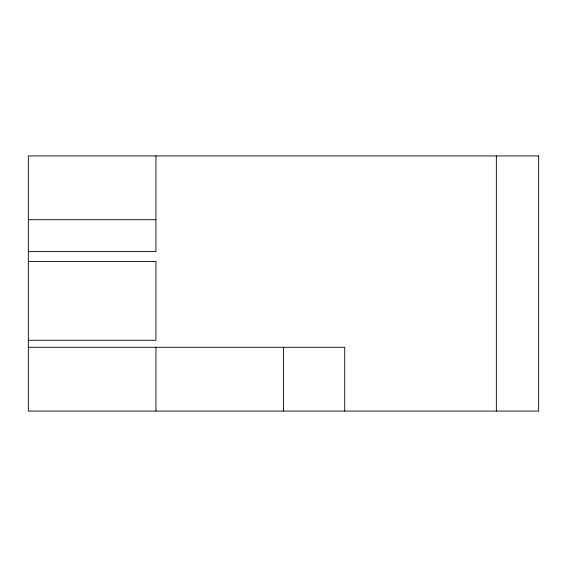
<?xml version="1.0" encoding="UTF-8"?>
<svg xmlns="http://www.w3.org/2000/svg" width="567" height="567" viewBox="0 0 567 567"><rect width="100%" height="100%" fill="white"/><g stroke="black" fill="none" stroke-linecap="round" stroke-linejoin="round"><path stroke-width="0.85" d="M28.35 219.713L155.925 219.713M28.35 251.606L155.925 251.606L155.925 155.925M28.35 261.422L155.925 261.422L155.925 340.271L28.35 340.271M28.35 347.288L344.736 347.288L344.736 411.075M496.352 155.925L496.352 411.075M283.5 347.288L283.5 411.075M155.925 347.288L155.925 411.075M538.65 155.925L28.35 155.925L28.35 411.075L538.65 411.075L538.65 155.925"/></g></svg>
